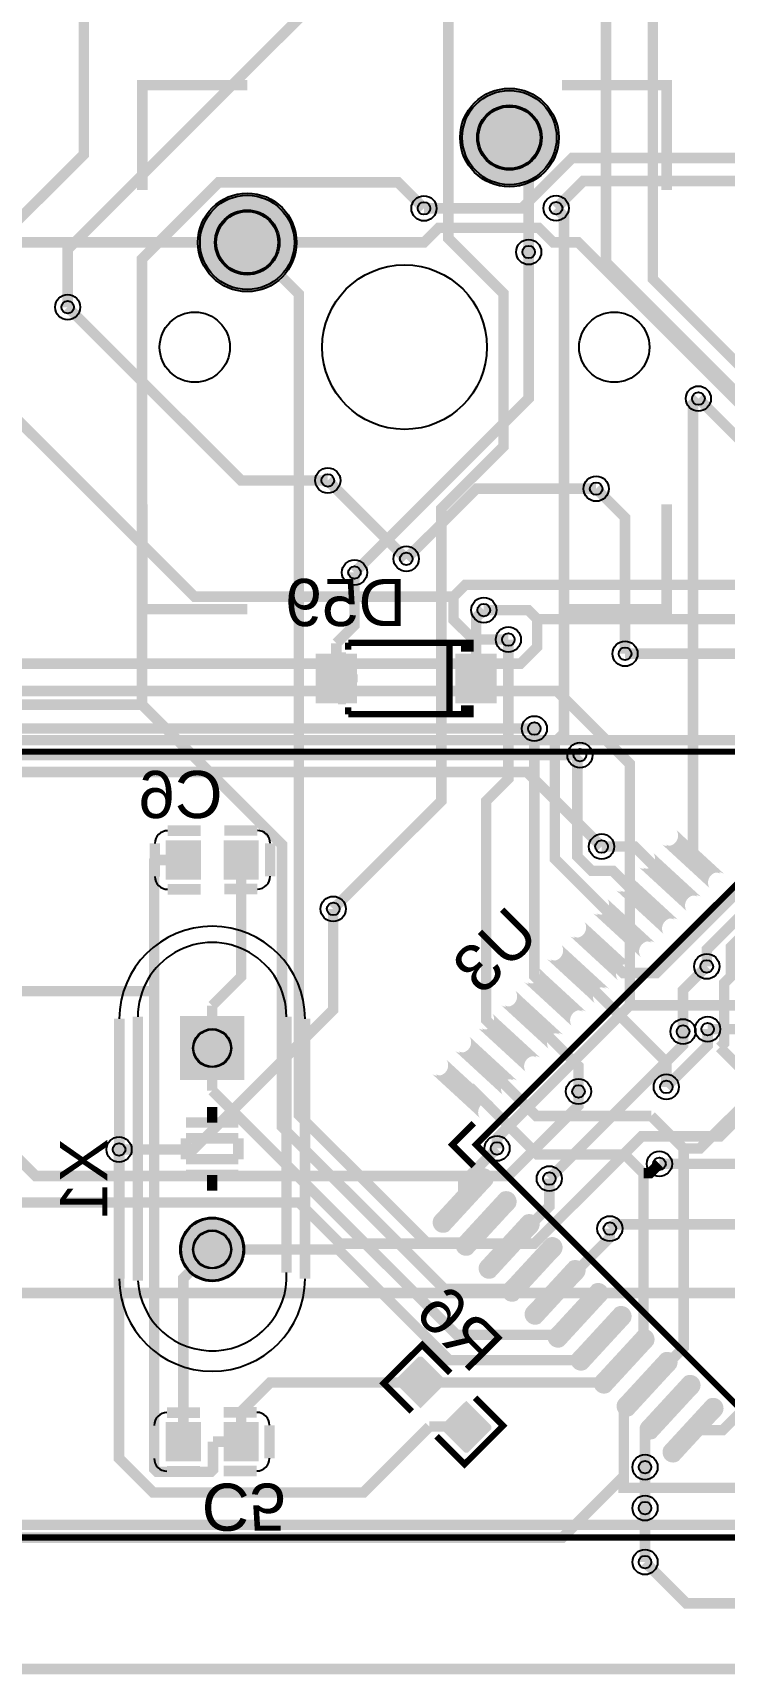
# Model space of a CAD drawing. Header units: millimetres. Extents: x -189 to 128, y -22 to 108.
# Drawn here: x -46.13 to -29.38, y -21.82 to 17.97 of the extents above; entities that cross this region are included whole.
import ezdxf

# ---------------------------------------------------------------- set-up
doc = ezdxf.new("R2010")
doc.units = ezdxf.units.MM
for name, color, linetype, true_color in [('BoardOutLine', 7, 'Continuous', 0xff00ff), ('BottomLayer', 7, 'Continuous', 0x0000ff), ('BottomPasteMaskLayer', 7, 'Continuous', 0x800000), ('BottomSilkLayer', 7, 'Continuous', 0x66cc33), ('BottomSolderMaskLayer', 7, 'Continuous', 0xaa00ff), ('Document', 7, 'Continuous', 0xffffff), ('Hole', 7, 'Continuous', 0x222222), ('Multi-Layer', 7, 'Continuous', 0xc0c0c0), ('TopLayer', 7, 'Continuous', 0xff0000), ('TopSilkLayer', 7, 'Continuous', 0xffcc00), ('TopSolderMaskLayer', 7, 'Continuous', 0x800080)]:
    doc.layers.add(name, color=color, linetype=linetype, true_color=true_color)
doc.styles.get("Standard").update_dxf_attribs({"font": 'arial.ttf'})

msp = doc.modelspace()

# ---------------------------------------------------------------- hatches: boundary and pattern name
at = {"layer": 'BottomLayer'}
for points in [[(-38.300964799999974, 2.8930853999997908), (-39.250975600000174, 2.8930853999997908), (-39.250975600000174, 1.7430750000000899), (-38.300964799999974, 1.7430750000000899)], [(-34.91616079999994, 2.8930853999997908), (-35.86617160000014, 2.8930853999997908), (-35.86617160000014, 1.7430750000000899), (-34.91616079999994, 1.7430750000000899)], [(-30.495385278462606, -1.3903682290141985, -0.7853981633974483), (-30.807179770986124, -1.7021627215377195), (-29.778814721537458, -2.730527770986159, -0.7853981633974483), (-29.46702022901394, -2.4187332784626374)], [(-42.08355819999997, -1.631899199999907), (-42.88355660000002, -1.631899199999907), (-42.88355660000002, -2.531922800000075), (-42.08355819999997, -2.531922800000075)], [(-40.683561000000054, -1.631899199999907), (-41.483559399999876, -1.631899199999907), (-41.483559399999876, -2.531922800000075), (-40.683561000000054, -2.531922800000075)], [(-31.052153278462526, -1.9471362290141185, -0.7853981633974483), (-31.363947770986044, -2.2589307215376397), (-30.335582721537605, -3.287295770986079, -0.7853981633974483), (-30.023788229014087, -2.9755012784625574)], [(-31.608921278462446, -2.5039042290140383, -0.7853981633974483), (-31.920715770985964, -2.8156987215375597), (-30.892350721537525, -3.844063770985999, -0.7853981633974483), (-30.580556229014007, -3.5322692784624774)], [(-32.165689278462594, -3.0606722290141857, -0.7853981633974483), (-32.47748377098611, -3.372466721537707), (-31.449118721537673, -4.400831770986146, -0.7853981633974483), (-31.137324229014155, -4.089037278462625)], [(-32.722457278462514, -3.6174402290141057, -0.7853981633974483), (-33.03425177098603, -3.929234721537627), (-32.00588672153759, -4.957599770986066, -0.7853981633974483), (-31.694092229014075, -4.645805278462545)], [(-33.279225278462434, -4.174208229014026, -0.7853981633974483), (-33.59101977098595, -4.486002721537547), (-32.56265472153751, -5.514367770985986, -0.7853981633974483), (-32.250860229013995, -5.202573278462465)], [(-33.83599327846258, -4.730976229014173, -0.7853981633974483), (-34.1477877709861, -5.0427707215376945), (-33.11942272153766, -6.0711357709861336, -0.7853981633974483), (-32.80762822901414, -5.759341278462612)], [(-34.39301527846254, -5.287744229014093, -0.7853981633974483), (-34.70480977098606, -5.5995387215376144), (-33.67644472153762, -6.6279037709860535, -0.7853981633974483), (-33.3646502290141, -6.316109278462532)], [(-34.94978327846246, -5.844512229014013, -0.7853981633974483), (-35.26157777098598, -6.156306721537534), (-34.23321272153754, -7.184671770986201, -0.7853981633974483), (-33.92141822901402, -6.8728772784626795)], [(-35.50655127846261, -6.40128022901416, -0.7853981633974483), (-35.81834577098613, -6.713074721537682), (-34.78998072153769, -7.741439770986121, -0.7853981633974483), (-34.47818622901417, -7.4296452784625995)], [(-36.0633192784623, -6.95804822901408, -0.7853981633974483), (-36.37511377098582, -7.269842721537602), (-35.34674872153738, -8.298207770986041, -0.7853981633974483), (-35.03495422901386, -7.9864132784625195)], [(-36.0633192784623, -11.005593770986083, -0.7853981633974483), (-36.37511377098582, -10.693799278462562), (-35.34674872153738, -9.665434229014123, -0.7853981633974483), (-35.03495422901386, -9.977228721537644)], [(-35.50655127846261, -11.562361770986003, -0.7853981633974483), (-35.81834577098613, -11.250567278462482), (-34.78998072153769, -10.222202229014043, -0.7853981633974483), (-34.47818622901417, -10.533996721537564)], [(-34.94978327846246, -12.119129770985923, -0.7853981633974483), (-35.26157777098598, -11.807335278462402), (-34.23321272153754, -10.778970229013963, -0.7853981633974483), (-33.92141822901402, -11.090764721537484)], [(-34.39301527846254, -12.67589777098607, -0.7853981633974483), (-34.70480977098606, -12.364103278462549), (-33.67644472153762, -11.33573822901411, -0.7853981633974483), (-33.3646502290141, -11.647532721537631)], [(-33.83599327846258, -13.23266577098599, -0.7853981633974483), (-34.1477877709861, -12.920871278462469), (-33.11942272153766, -11.89250622901403, -0.7853981633974483), (-32.80762822901414, -12.204300721537551)], [(-33.279225278462434, -13.78943377098591, -0.7853981633974483), (-33.59101977098595, -13.477639278462389), (-32.56265472153751, -12.44927422901395, -0.7853981633974483), (-32.250860229013995, -12.761068721537471)], [(-32.722457278462514, -14.346201770986058, -0.7853981633974483), (-33.03425177098603, -14.034407278462536), (-32.00588672153759, -13.006042229014097, -0.7853981633974483), (-31.694092229014075, -13.317836721537619)], [(-32.165689278462594, -14.902969770985978, -0.7853981633974483), (-32.47748377098611, -14.591175278462456), (-31.449118721537673, -13.562810229014017, -0.7853981633974483), (-31.137324229014155, -13.874604721537539)], [(-36.736528000000135, -15.33992360000002), (-36.12558179999996, -14.728977400000076), (-36.695862600000055, -14.158696600000212), (-37.3068088, -14.769642799999929)], [(-31.608921278462446, -15.459737770986125, -0.7853981633974483), (-31.920715770985964, -15.147943278462604), (-30.892350721537525, -14.119578229013937, -0.7853981633974483), (-30.580556229014007, -14.431372721537459)], [(-31.052153278462526, -16.016505770986043, -0.7853981633974483), (-31.363947770986044, -15.704711278462524), (-30.335582721537605, -14.676346229014085, -0.7853981633974483), (-30.023788229014087, -14.988140721537606)], [(-36.2415582000001, -15.834893400000055), (-35.63061199999993, -15.223947200000111), (-35.06033119999984, -15.794227999999976), (-35.67127740000001, -16.405174200000147)], [(-30.495385278462606, -16.573273770985963, -0.7853981633974483), (-30.807179770986124, -16.261479278462446), (-29.778814721537458, -15.233114229014005, -0.7853981633974483), (-29.46702022901394, -15.544908721537526)], [(-42.88355660000002, -16.63194539999995), (-42.08355819999997, -16.63194539999995), (-42.08355819999997, -15.73192180000001), (-42.88355660000002, -15.73192180000001)], [(-41.483559399999876, -16.63194539999995), (-40.683561000000054, -16.63194539999995), (-40.683561000000054, -15.73192180000001), (-41.483559399999876, -15.73192180000001)]]:
    msp.add_hatch(color=256, dxfattribs=at).paths.add_polyline_path(points)
at = {"layer": 'BottomPasteMaskLayer'}
for points in [[(-38.300964799999974, 2.8930853999997908), (-39.250975600000174, 2.8930853999997908), (-39.250975600000174, 1.7430750000000899), (-38.300964799999974, 1.7430750000000899)], [(-34.91616079999994, 2.8930853999997908), (-35.86617160000014, 2.8930853999997908), (-35.86617160000014, 1.7430750000000899), (-34.91616079999994, 1.7430750000000899)], [(-30.495385278462606, -1.3903682290141985, -0.7853981633974483), (-30.807179770986124, -1.7021627215377195), (-29.778814721537458, -2.730527770986159, -0.7853981633974483), (-29.46702022901394, -2.4187332784626374)], [(-42.08355819999997, -1.631899199999907), (-42.88355660000002, -1.631899199999907), (-42.88355660000002, -2.531922800000075), (-42.08355819999997, -2.531922800000075)], [(-40.683561000000054, -1.631899199999907), (-41.483559399999876, -1.631899199999907), (-41.483559399999876, -2.531922800000075), (-40.683561000000054, -2.531922800000075)], [(-31.052153278462526, -1.9471362290141185, -0.7853981633974483), (-31.363947770986044, -2.2589307215376397), (-30.335582721537605, -3.287295770986079, -0.7853981633974483), (-30.023788229014087, -2.9755012784625574)], [(-31.608921278462446, -2.5039042290140383, -0.7853981633974483), (-31.920715770985964, -2.8156987215375597), (-30.892350721537525, -3.844063770985999, -0.7853981633974483), (-30.580556229014007, -3.5322692784624774)], [(-32.165689278462594, -3.0606722290141857, -0.7853981633974483), (-32.47748377098611, -3.372466721537707), (-31.449118721537673, -4.400831770986146, -0.7853981633974483), (-31.137324229014155, -4.089037278462625)], [(-32.722457278462514, -3.6174402290141057, -0.7853981633974483), (-33.03425177098603, -3.929234721537627), (-32.00588672153759, -4.957599770986066, -0.7853981633974483), (-31.694092229014075, -4.645805278462545)], [(-33.279225278462434, -4.174208229014026, -0.7853981633974483), (-33.59101977098595, -4.486002721537547), (-32.56265472153751, -5.514367770985986, -0.7853981633974483), (-32.250860229013995, -5.202573278462465)], [(-33.83599327846258, -4.730976229014173, -0.7853981633974483), (-34.1477877709861, -5.0427707215376945), (-33.11942272153766, -6.0711357709861336, -0.7853981633974483), (-32.80762822901414, -5.759341278462612)], [(-34.39301527846254, -5.287744229014093, -0.7853981633974483), (-34.70480977098606, -5.5995387215376144), (-33.67644472153762, -6.6279037709860535, -0.7853981633974483), (-33.3646502290141, -6.316109278462532)], [(-34.94978327846246, -5.844512229014013, -0.7853981633974483), (-35.26157777098598, -6.156306721537534), (-34.23321272153754, -7.184671770986201, -0.7853981633974483), (-33.92141822901402, -6.8728772784626795)], [(-35.50655127846261, -6.40128022901416, -0.7853981633974483), (-35.81834577098613, -6.713074721537682), (-34.78998072153769, -7.741439770986121, -0.7853981633974483), (-34.47818622901417, -7.4296452784625995)], [(-36.0633192784623, -6.95804822901408, -0.7853981633974483), (-36.37511377098582, -7.269842721537602), (-35.34674872153738, -8.298207770986041, -0.7853981633974483), (-35.03495422901386, -7.9864132784625195)], [(-36.0633192784623, -11.005593770986083, -0.7853981633974483), (-36.37511377098582, -10.693799278462562), (-35.34674872153738, -9.665434229014123, -0.7853981633974483), (-35.03495422901386, -9.977228721537644)], [(-35.50655127846261, -11.562361770986003, -0.7853981633974483), (-35.81834577098613, -11.250567278462482), (-34.78998072153769, -10.222202229014043, -0.7853981633974483), (-34.47818622901417, -10.533996721537564)], [(-34.94978327846246, -12.119129770985923, -0.7853981633974483), (-35.26157777098598, -11.807335278462402), (-34.23321272153754, -10.778970229013963, -0.7853981633974483), (-33.92141822901402, -11.090764721537484)], [(-34.39301527846254, -12.67589777098607, -0.7853981633974483), (-34.70480977098606, -12.364103278462549), (-33.67644472153762, -11.33573822901411, -0.7853981633974483), (-33.3646502290141, -11.647532721537631)], [(-33.83599327846258, -13.23266577098599, -0.7853981633974483), (-34.1477877709861, -12.920871278462469), (-33.11942272153766, -11.89250622901403, -0.7853981633974483), (-32.80762822901414, -12.204300721537551)], [(-33.279225278462434, -13.78943377098591, -0.7853981633974483), (-33.59101977098595, -13.477639278462389), (-32.56265472153751, -12.44927422901395, -0.7853981633974483), (-32.250860229013995, -12.761068721537471)], [(-32.722457278462514, -14.346201770986058, -0.7853981633974483), (-33.03425177098603, -14.034407278462536), (-32.00588672153759, -13.006042229014097, -0.7853981633974483), (-31.694092229014075, -13.317836721537619)], [(-32.165689278462594, -14.902969770985978, -0.7853981633974483), (-32.47748377098611, -14.591175278462456), (-31.449118721537673, -13.562810229014017, -0.7853981633974483), (-31.137324229014155, -13.874604721537539)], [(-36.71039140000016, -14.118742400000201), (-36.14470800000004, -14.6844258000001), (-36.14470800000004, -14.755164800000102), (-36.30589639999994, -14.916353200000003), (-36.567541799999844, -14.654707800000097), (-36.80086619999997, -14.888057600000138), (-36.53924619999998, -15.149703000000045), (-36.71039140000016, -15.3208482), (-36.781105000000025, -15.320822800000087), (-37.34678839999992, -14.755139399999962), (-37.34678839999992, -14.684451200000012), (-36.781105000000025, -14.118767799999887)], [(-31.608921278462446, -15.459737770986125, -0.7853981633974483), (-31.920715770985964, -15.147943278462604), (-30.892350721537525, -14.119578229013937, -0.7853981633974483), (-30.580556229014007, -14.431372721537459)], [(-31.052153278462526, -16.016505770986043, -0.7853981633974483), (-31.363947770986044, -15.704711278462524), (-30.335582721537605, -14.676346229014085, -0.7853981633974483), (-30.023788229014087, -14.988140721537606)], [(-35.6497382, -15.25013459999991), (-35.8109265999999, -15.411323000000039), (-35.542245399999956, -15.680004199999985), (-35.775569800000085, -15.913354000000027), (-36.044276399999944, -15.64467280000008), (-36.21542160000013, -15.815818000000036), (-36.21542160000013, -15.886506199999985), (-35.656799399999954, -16.445103000000017), (-35.58608580000009, -16.445128400000158), (-35.020402399999966, -15.879445000000032), (-35.020402399999966, -15.808706000000257), (-35.57902460000014, -15.250109200000225)], [(-30.495385278462606, -16.573273770985963, -0.7853981633974483), (-30.807179770986124, -16.261479278462446), (-29.778814721537458, -15.233114229014005, -0.7853981633974483), (-29.46702022901394, -15.544908721537526)], [(-42.88355660000002, -16.63194539999995), (-42.08355819999997, -16.63194539999995), (-42.08355819999997, -15.73192180000001), (-42.88355660000002, -15.73192180000001)], [(-41.483559399999876, -16.63194539999995), (-40.683561000000054, -16.63194539999995), (-40.683561000000054, -15.73192180000001), (-41.483559399999876, -15.73192180000001)]]:
    msp.add_hatch(color=256, dxfattribs=at).paths.add_polyline_path(points)
at = {"layer": 'BottomSilkLayer'}
for points in [[(-35.75357339999982, 3.2604710000000523), (-35.75357339999982, 2.9654754000000594), (-35.448773399999936, 2.9654754000000594), (-35.448773399999936, 3.2604710000000523)], [(-35.75357339999982, 1.3756894000000557), (-35.75357339999982, 1.6706850000000486), (-35.448773399999936, 1.6706850000000486), (-35.448773399999936, 1.3756894000000557)]]:
    msp.add_hatch(color=256, dxfattribs=at).paths.add_polyline_path(points)
at = {"layer": 'BottomSolderMaskLayer'}
for points in [[(-35.77844000000004, 15.428722000000107, 1), (-33.39084000000003, 15.428722000000107, 1)], [(-42.128440000000175, 12.888722000000143, 1), (-39.74084000000017, 12.888722000000143, 1)], [(-38.27556887464834, 2.9184887660214827), (-39.276379674648524, 2.9184887660214827), (-39.276379674648524, 1.7176783660218007), (-38.27556887464834, 1.7176783660218007)], [(-34.89076487464831, 2.9184887660214827), (-35.89157567464849, 2.9184887660214827), (-35.89157567464849, 1.7176783660218007), (-34.89076487464831, 1.7176783660218007)], [(-30.536662384275942, -1.3586258031404137, -0.7853981633974483), (-30.88437790128374, -1.7063413201482112), (-29.737537615724122, -2.762270196859716, -0.7853981633974483), (-29.389822098716323, -2.4145546798519186)], [(-42.05815981290334, -1.6064913146951767), (-42.908958212903144, -1.6064913146951767), (-42.908958212903144, -2.5573163483870758), (-42.05815981290334, -2.5573163483870758)], [(-40.65816583870969, -1.6064913146951767), (-41.508964238709495, -1.6064913146951767), (-41.508964238709495, -2.5573163483870758), (-40.65816583870969, -2.5573163483870758)], [(-31.09343038427609, -1.9153938031403337, -0.7853981633974483), (-31.44114590128389, -2.263109320148131), (-30.294305615724042, -3.319038196859636, -0.7853981633974483), (-29.946590098716243, -2.9713226798518386)], [(-31.65019838427601, -2.472161803140481, -0.7853981633974483), (-31.99791390128381, -2.8198773201482785), (-30.851073615723962, -3.8758061968597834, -0.7853981633974483), (-30.503358098716163, -3.528090679851986)], [(-32.20696638427616, -3.028929803140401, -0.7853981633974483), (-32.554681901283956, -3.3766453201481985), (-31.40784161572411, -4.432574196859703, -0.7853981633974483), (-31.06012609871631, -4.084858679851906)], [(-32.76373438427608, -3.5856978031405484, -0.7853981633974483), (-33.111449901283876, -3.933413320148346), (-31.96460961572403, -4.989342196859623, -0.7853981633974483), (-31.61689409871623, -4.641626679851826)], [(-33.320502384276, -4.142465803140468, -0.7853981633974483), (-33.668217901283796, -4.490181320148266), (-32.52137761572395, -5.546110196859771, -0.7853981633974483), (-32.17366209871615, -5.198394679851973)], [(-33.877270384276144, -4.699233803140388, -0.7853981633974483), (-34.224985901283944, -5.046949320148186), (-33.0781456157241, -6.102878196859691, -0.7853981633974483), (-32.7304300987163, -5.755162679851893)], [(-34.434292384276105, -5.256001803140536, -0.7853981633974483), (-34.782007901283905, -5.603717320148333), (-33.63516761572406, -6.659646196859838, -0.7853981633974483), (-33.28745209871626, -6.311930679852041)], [(-42.558945890322775, -5.866539410752694), (-42.558945890322775, -7.4173364107525686), (-41.00814889032267, -7.4173364107525686), (-41.00814889032267, -5.866539410752694)], [(-34.991060384276025, -5.812769803140456, -0.7853981633974483), (-35.338775901283825, -6.160485320148253), (-34.191935615724205, -7.216414196859758, -0.7853981633974483), (-33.844220098716406, -6.868698679851961)], [(-35.54782838427617, -6.369537803140376, -0.7853981633974483), (-35.89554390128397, -6.717253320148173), (-34.748703615724125, -7.773182196859678, -0.7853981633974483), (-34.400988098716326, -7.425466679851881)], [(-36.104596384275865, -6.926305803140523, -0.7853981633974483), (-36.452311901283664, -7.274021320148321), (-35.30547161572382, -8.329950196859826, -0.7853981633974483), (-34.95775609871602, -7.982234679852028)], [(-36.05914067985181, -11.082791901283926, -0.7853981633974483), (-36.40685619685961, -10.735076384276127), (-35.3509273201481, -9.58823609871628, -0.7853981633974483), (-35.0032118031403, -9.935951615724079)], [(-35.50237267985189, -11.639559901283846, -0.7853981633974483), (-35.85008819685969, -11.291844384276047), (-34.79415932014818, -10.1450040987162, -0.7853981633974483), (-34.44644380314038, -10.492719615723999)], [(-34.94560467985197, -12.196327901283766, -0.7853981633974483), (-35.29332019685977, -11.848612384275967), (-34.23739132014826, -10.70177209871612, -0.7853981633974483), (-33.88967580314046, -11.049487615723919)], [(-42.558906499999985, -11.521948000000066, 1), (-41.00810949999998, -11.521948000000066, 1)], [(-34.38883667985205, -12.753095901283913, -0.7853981633974483), (-34.73655219685985, -12.405380384276114), (-33.68062332014834, -11.258540098716267, -0.7853981633974483), (-33.33290780314054, -11.606255615724066)], [(-33.83181467985186, -13.309863901283833, -0.7853981633974483), (-34.17953019685966, -12.962148384276034), (-33.123601320148154, -11.815308098716187, -0.7853981633974483), (-32.775885803140355, -12.163023615723986)], [(-33.27504667985194, -13.866631901283753, -0.7853981633974483), (-33.62276219685974, -13.518916384275954), (-32.566833320148234, -12.372076098716107, -0.7853981633974483), (-32.219117803140435, -12.719791615723906)], [(-32.71827867985179, -14.4233999012839, -0.7853981633974483), (-33.06599419685959, -14.075684384276101), (-32.01006532014809, -12.928844098716255, -0.7853981633974483), (-31.662349803140287, -13.276559615724054)], [(-32.16151067985187, -14.98016790128382, -0.7853981633974483), (-32.50922619685967, -14.632452384276021), (-31.453297320148167, -13.485612098716175, -0.7853981633974483), (-31.105581803140367, -13.833327615723974)], [(-36.73780795968628, -15.37465146923796), (-36.08837817176777, -14.727784161524369), (-36.694581040364255, -14.123973211006842), (-37.34401082828276, -14.770840518720433)], [(-31.604742679851952, -15.53693590128374, -0.7853981633974483), (-31.95245819685975, -15.189220384275941), (-30.896529320148247, -14.042380098716322, -0.7853981633974483), (-30.548813803140447, -14.390095615724121)], [(-31.047974679851805, -16.093703901283888, -0.7853981633974483), (-31.395690196859604, -15.745988384276089), (-30.3397613201481, -14.599148098716242, -0.7853981633974483), (-29.9920458031403, -14.946863615724041)], [(-36.278761828232064, -15.836089625305704), (-35.62933204031356, -15.189222317591884), (-35.0231291717173, -15.793033268108957), (-35.67255895963581, -16.43990057582323)], [(-30.491206679851885, -16.650471901283808, -0.7853981633974483), (-30.838922196859684, -16.30275638427601), (-29.78299332014818, -15.155916098716162, -0.7853981633974483), (-29.43527780314038, -15.503631615723961)], [(-42.908958212903144, -16.65735185161293), (-42.05815981290334, -16.65735185161293), (-42.05815981290334, -15.706526817921258), (-42.908958212903144, -15.706526817921258)], [(-41.508964238709495, -16.65735185161293), (-40.65816583870969, -16.65735185161293), (-40.65816583870969, -15.706526817921258), (-41.508964238709495, -15.706526817921258)]]:
    msp.add_hatch(color=256, dxfattribs=at).paths.add_polyline_path(points)
at = {"layer": 'Document'}
for points in [[(-38.73456820000001, 2.953080199999931), (-38.73456820000001, 1.6890745999999126), (-38.5449572, 1.6890745999999126), (-38.5449572, 2.953080199999931)], [(-39.018972000000076, 2.415870199999972), (-39.018972000000076, 2.2262845999998717), (-38.26055340000016, 2.2262845999998717), (-38.26055340000016, 2.415870199999972)], [(-35.05337159999999, 2.4128729999999905), (-35.05337159999999, 2.22328739999989), (-35.81179020000013, 2.22328739999989), (-35.81179020000013, 2.4128729999999905)]]:
    msp.add_hatch(color=256, dxfattribs=at).paths.add_polyline_path(points)
at = {"layer": 'Multi-Layer'}
for points in [[(-35.72764000000004, 15.428722000000107, 1), (-33.441640000000035, 15.428722000000107, 1)], [(-42.07764000000017, 12.888722000000143, 1), (-39.79164000000017, 12.888722000000143, 1)], [(-42.53354460000014, -5.891936400000077), (-42.53354460000014, -7.391933399999971), (-41.03354760000002, -7.391933399999971), (-41.03354760000002, -5.891936400000077)], [(-42.53350649999998, -11.521948000000066, 1), (-41.03350949999999, -11.521948000000066, 1)]]:
    msp.add_hatch(color=256, dxfattribs=at).paths.add_polyline_path(points)
at = {"layer": 'TopSolderMaskLayer'}
for points in [[(-35.77844000000004, 15.428722000000107, 1), (-33.39084000000003, 15.428722000000107, 1)], [(-42.128440000000175, 12.888722000000143, 1), (-39.74084000000017, 12.888722000000143, 1)], [(-42.558945890322775, -5.866539410752694), (-42.558945890322775, -7.4173364107525686), (-41.00814889032267, -7.4173364107525686), (-41.00814889032267, -5.866539410752694)], [(-42.558906499999985, -11.521948000000066, 1), (-41.00810949999998, -11.521948000000066, 1)]]:
    msp.add_hatch(color=256, dxfattribs=at).paths.add_polyline_path(points)

# ---------------------------------------------------------------- linework, layer by layer
at = {"layer": 'BoardOutLine', "const_width": 0.254}
msp.add_lwpolyline([(-188.55303920000006, -21.69020300000011), (126.44696580000004, -21.69020300000011)], dxfattribs=at)
at = {"layer": 'BottomLayer', "const_width": 0.254}
for points in [[(-24.08908059999999, -5.40110679999998), (-23.521644599999945, -4.833670800000164), (-23.521644599999945, 4.411167199999909), (-31.109386600000107, 11.998909200000071), (-31.109386600000107, 26.69128520000004), (-41.302660599999854, 36.884559199999785), (-41.302660599999854, 59.26043519999985)], [(-25.202616600000056, -4.287570799999912), (-24.468048599999975, -3.5530028000000584), (-24.468048599999975, 4.627829199999951), (-32.245782599999984, 12.40556319999996), (-32.245782599999984, 19.847255199999836), (-35.40325660000008, 23.00472919999993), (-44.43879859999993, 23.00472919999993), (-44.89117260000012, 22.552355199999965)], [(-38.851560600000084, -3.2687768000000688), (-36.23256659999993, -0.6497828000001391), (-36.23256659999993, 6.437325199999805), (-34.72634659999994, 7.943545200000017), (-34.72634659999994, 11.649151200000006), (-36.062640599999895, 12.985445199999958), (-36.062640599999895, 21.818041199999925), (-35.60137659999987, 22.279305199999726)], [(-44.89117260000012, 21.518067199999905), (-44.89117260000012, 15.02074719999996), (-47.627768599999854, 12.284151199999997), (-48.28613660000019, 12.284151199999997), (-52.96507059999999, 16.963085200000023), (-58.78192459999991, 16.963085200000023)], [(-45.28352640000003, 11.318087599999899), (-45.28352640000003, 12.718110199999728), (-38.98353899999984, 19.01809759999992), (-36.583543799999916, 19.01809759999992)], [(-34.11776259999988, 12.654991199999813), (-34.11776259999988, 14.961819200000036), (-34.58461460000012, 15.428671199999826)], [(-43.484266599999955, 1.682953199999929), (-43.484266599999955, 12.485065200000008), (-41.624478599999975, 14.344853199999989), (-37.28539660000001, 14.344853199999989), (-36.65395259999991, 13.713409200000115)], [(-31.807378599999993, -3.730802799999992), (-33.484286599999905, -2.05389480000008), (-33.484286599999905, 0.7708391999999549), (-33.262036599999874, 0.9930891999999858), (-33.262036599999874, 13.525703199999953), (-33.45380660000001, 13.717473199999858)], [(-35.14824060000001, -10.892332800000077), (-35.615092600000025, -11.359184800000094), (-36.58740460000013, -11.359184800000094), (-39.68341059999989, -8.263178799999878), (-39.68341059999989, 11.637467199999946), (-40.93461460000003, 12.888671199999862)], [(-30.137074600000005, -2.0604988000002322), (-30.137074600000005, 8.97199119999982), (-30.00753459999987, 9.101531199999954)], [(-37.083542799999805, 5.218099799999891), (-38.98353899999984, 7.118095999999923)], [(-31.783527999999933, 2.9180790000000343), (-31.783527999999933, 6.218097799999896), (-32.483526600000005, 6.918096399999968)], [(-38.775868600000194, 3.1721551999999065), (-38.337210599999935, 3.6108131999999387), (-38.337210599999935, 4.887417199999845)], [(-35.20488260000002, 3.975557199999912), (-35.39106460000016, 3.789375199999995), (-35.39106460000016, 2.31795319999992)], [(-38.775868600000194, 2.31795319999992), (-38.775868600000194, 3.1721551999999065)], [(-34.59147260000009, -6.514642800000047), (-35.149256599999944, -5.956858799999964), (-35.149256599999944, -0.6530848000002152), (-34.610014599999886, -0.11384279999992941), (-34.610014599999886, 3.261309199999914)], [(-43.484266599999955, 1.682953199999929), (-51.934338600000046, 1.682953199999929), (-56.70801459999984, -3.090722800000094)], [(-34.03470459999994, -12.005868800000144), (-34.508668599999964, -12.479832800000167), (-36.161700599999904, -12.479832800000167), (-40.09133459999998, -8.55019880000009), (-40.09133459999998, -1.7099788000002718), (-43.484266599999955, 1.682953199999929)], [(-33.47768259999998, -5.40110679999998), (-33.980602599999884, -4.898186800000076), (-33.980602599999884, 1.1030711999999312)], [(-31.250610600000073, -3.174034800000072), (-32.08220660000006, -2.3424388000000818), (-32.59452460000011, -2.3424388000000818), (-32.93767860000003, -1.9992847999999412), (-32.93767860000003, 0.39644320000002153), (-32.87595660000011, 0.45816519999993943)], [(-32.36414659999991, -4.287570799999912), (-31.83176259999982, -4.819954800000005), (-31.026328599999943, -4.819954800000005), (-26.944548599999962, -0.7381748000002517), (-25.461442599999828, -0.7381748000002517)], [(-43.190134599999965, -5.261660800000072), (-57.17664459999992, -5.261660800000072), (-60.96683260000009, -1.4714728000001287), (-74.93657860000008, -1.4714728000001287), (-75.9706126000001, -2.5055068000001484), (-75.9706126000001, -3.536238800000092), (-74.39936860000012, -5.107482800000071), (-74.20226459999981, -5.107482800000071), (-73.81262859999993, -5.49711880000018), (-73.81262859999993, -5.982004800000141)], [(-43.1627026000001, -2.082088800000065), (-43.190134599999965, -2.1095207999999275), (-43.190134599999965, -5.261660800000072)], [(-42.483506600000055, -2.082088800000065), (-43.1627026000001, -2.082088800000065)], [(-41.78348259999984, -5.612942800000155), (-41.083458600000085, -4.9129188000001704), (-41.083458600000085, -2.082088800000065)], [(-32.3519546, -1.7567148000000543), (-31.554394600000023, -1.7567148000000543), (-30.693842599999925, -2.617266799999925)], [(-29.488104599999815, -6.62614880000001), (-29.381170600000132, -6.519214799999872), (-29.381170600000132, -5.06633480000005), (-29.21861059999992, -4.903774800000065), (-29.21861059999992, -4.190796800000044), (-28.43197260000011, -3.404158800000232), (-28.43197260000011, -3.06278280000015), (-27.429688599999963, -2.0604988000002322)], [(-30.784800000000132, -7.581900000000132), (-30.784800000000132, -6.9804280000000745), (-32.92093999999997, -4.844288000000006)], [(-29.804334599999947, -4.660950800000137), (-30.379136600000038, -5.2357528), (-30.379136600000038, -6.241846800000076)], [(-43.190134599999965, -5.261660800000072), (-43.190134599999965, -16.838980800000172), (-43.11622060000013, -16.912894800000004), (-41.81447060000005, -16.912894800000004), (-41.76265460000013, -16.861078800000087), (-41.76265460000013, -16.18188280000004)], [(-41.78348259999984, -6.1272928000000775), (-41.78348259999984, -5.612942800000155)], [(-34.03470459999994, -5.9578747999998996), (-32.91151659999991, -7.081062800000154), (-32.91151659999991, -7.692186800000172)], [(-41.78348259999984, -6.1272928000000775), (-41.78348259999984, -6.6418968000000405)], [(-41.78348259999984, -6.6418968000000405), (-41.78348259999984, -7.671104800000194)], [(-29.488104599999815, -6.62614880000001), (-25.87114459999998, -10.243108800000073)], [(-31.1505345999999, -8.288578800000096), (-33.93107259999988, -8.288578800000096), (-35.14824060000001, -7.071410799999967)], [(-32.92091460000006, -13.119404800000211), (-33.391068599999926, -13.589558800000077), (-35.86502860000019, -13.589558800000077), (-41.78348259999984, -7.671104800000194)], [(-31.336716600000045, -9.675164799999948), (-31.792392599999857, -9.219488800000136), (-33.909228600000006, -9.219488800000136), (-35.50053860000003, -7.628178799999887), (-35.705008600000156, -7.628178799999887)], [(-30.365420600000107, -9.073692800000117), (-29.969637799999873, -9.073692800000117), (-28.505099199999904, -7.609154200000148)], [(-31.1505345999999, -8.288578800000096), (-30.365420600000107, -9.073692800000117), (-30.365420600000107, -13.904518800000005), (-31.250610600000073, -14.789708800000199)], [(-36.52060259999985, -15.814598800000113), (-38.12029460000008, -17.414290800000117), (-43.21020060000001, -17.414290800000117), (-44.03874859999996, -16.585742800000162), (-44.03874859999996, -9.099092800000108)], [(-35.705008600000156, -10.335564800000157), (-35.705008600000156, -9.893096799999967), (-34.884588599999915, -9.072676800000181)], [(-31.807378599999993, -14.232940800000051), (-31.336716600000045, -13.762278800000104), (-31.336716600000045, -9.675164799999948)], [(-31.336716600000045, -9.675164799999948), (-31.17974460000005, -9.675164799999948), (-30.951144599999907, -9.446564800000033)], [(-33.61839860000009, -9.805212800000163), (-33.61839860000009, -10.4760268), (-34.59147260000009, -11.449100800000224)], [(-33.47768259999998, -12.562636800000064), (-32.15180259999988, -11.236756799999966), (-32.15180259999988, -11.017300800000157)], [(-42.483506600000055, -16.18188280000004), (-42.483506600000055, -12.222022800000104), (-41.78348259999984, -11.52199880000012)], [(-32.36414659999991, -13.676172800000131), (-32.89475259999995, -14.206778800000166), (-36.0440986000001, -14.206778800000166), (-38.728878599999916, -11.52199880000012), (-41.78348259999984, -11.52199880000012)], [(-31.807378599999993, -14.232940800000051), (-32.323760600000014, -14.749322800000073), (-35.846486599999935, -14.749322800000073)], [(-31.81603999999993, -17.01800000000003), (-31.81603999999993, -17.29993999999988), (-10.454640000000154, -17.29993999999988), (-7.33551999999986, -14.18082000000004), (-1.8364200000000892, -14.18082000000004)], [(-37.58587859999989, -14.749322800000073), (-40.379878599999984, -14.749322800000073), (-41.083458600000085, -15.452902800000174)], [(-36.71618259999991, -14.749322800000073), (-37.58587859999989, -14.749322800000073)], [(-36.71618259999991, -14.749322800000073), (-35.846486599999935, -14.749322800000073)], [(-31.250610600000073, -14.789708800000199), (-31.814998599999853, -15.35409679999998), (-31.814998599999853, -17.018812799999978)], [(-31.814998599999853, -17.018812799999978), (-33.305724600000076, -18.509538799999973), (-63.7768345999998, -18.509538799999973), (-67.10448859999997, -15.181884800000034)], [(-30.137074600000005, -15.903244800000039), (-29.42130259999999, -15.903244800000039), (-28.734994600000164, -15.216936799999985)], [(-41.083458600000085, -16.18188280000004), (-41.083458600000085, -15.452902800000174)], [(-30.693868000000066, -15.346426000000065), (-31.30001359999983, -15.952571600000056), (-31.30001359999983, -16.800017200000184)], [(-35.65090659999987, -15.814598800000113), (-36.52060259999985, -15.814598800000113)], [(-41.083458600000085, -16.18188280000004), (-41.76265460000013, -16.18188280000004)], [(-31.30042000000003, -19.100799999999936), (-31.30042000000003, -17.790160000000014)]]:
    msp.add_lwpolyline(points, dxfattribs=at)
at = {"layer": 'BottomSilkLayer'}
for points, const_width in [([(-35.67739879999999, 3.1842710000000807), (-38.489737600000126, 3.1842710000000807)], 0.1524), ([(-38.489737600000126, 3.1842710000000807), (-38.489737600000126, 3.0162754000000405)], 0.1524), ([(-36.03426880000006, 3.1842710000000807), (-36.03426880000006, 1.4518893999998)], 0.1524), ([(-38.489737600000126, 1.4518893999998), (-38.489737600000126, 1.6198849999998401)], 0.1524), ([(-35.67739879999999, 1.4518893999998), (-38.489737600000126, 1.4518893999998)], 0.1524), ([(-43.173573799999986, -1.6821403999999802), (-43.173573799999986, -2.482164199999943)], 0.254), ([(-42.06382240000016, -1.3722857999998723), (-42.86379540000007, -1.3722857999998723)], 0.254), ([(-41.48792819999994, -1.3664691999999832), (-40.68792980000012, -1.3664691999999832)], 0.254), ([(-40.37810060000015, -1.676298400000178), (-40.37810060000015, -2.476271400000087)], 0.254), ([(-42.06382240000016, -2.791942600000084), (-42.86379540000007, -2.791942600000084)], 0.254), ([(-41.48792819999994, -2.786075199999914), (-40.68792980000012, -2.786075199999914)], 0.254), ([(-44.033567000000176, -12.231928799999878), (-44.033567000000176, -5.931941400000142)], 0.254), ([(-43.58355520000009, -5.881928799999969), (-43.58355520000009, -12.281916000000138)], 0.254), ([(-39.98356239999998, -12.081916400000182), (-39.98356239999998, -5.881928799999969)], 0.254), ([(-39.5335505999999, -5.9319160000002285), (-39.5335505999999, -12.231903400000192)], 0.254), ([(-41.78355880000004, -8.446922400000176), (-41.78355880000004, -8.06592240000009)], 0.254), ([(-42.41855880000003, -8.446922400000176), (-41.78355880000004, -8.446922400000176)], 0.254), ([(-41.78355880000004, -8.446922400000176), (-41.148558800000046, -8.446922400000176)], 0.254), ([(-42.41855880000003, -8.827922400000261), (-41.148558800000046, -8.827922400000261)], 0.254), ([(-42.41855880000003, -9.335922400000072), (-42.41855880000003, -8.827922400000261)], 0.254), ([(-41.148558800000046, -8.827922400000261), (-41.148558800000046, -9.335922400000072)], 0.254), ([(-35.45014500000002, -9.499549200000047), (-35.96777159999988, -8.981922599999962), (-35.45014500000002, -8.464295999999877)], 0.1524), ([(-41.148558800000046, -9.335922400000072), (-42.41855880000003, -9.335922400000072)], 0.254), ([(-42.41855880000003, -9.716922400000158), (-41.78355880000004, -9.716922400000158)], 0.254), ([(-41.78355880000004, -9.716922400000158), (-41.148558800000046, -9.716922400000158)], 0.254), ([(-41.78355880000004, -9.716922400000158), (-41.78355880000004, -10.097922400000243)], 0.254), ([(-36.952072400000134, -15.447670400000106), (-37.630100000000084, -14.769642799999929), (-36.695862600000055, -13.835405400000127), (-36.017835000000105, -14.513433000000077)], 0.1524), ([(-36.34930499999996, -16.050437800000054), (-35.67127740000001, -16.728465400000005), (-34.73703999999998, -15.794227999999976), (-35.41506759999993, -15.116200400000025)], 0.1524), ([(-42.079189399999905, -15.477769399999943), (-42.879187799999954, -15.477769399999943)], 0.254), ([(-41.50329519999991, -15.471902000000227), (-40.7033222, -15.471902000000227)], 0.254), ([(-43.18901699999992, -16.587546200000133), (-43.18901699999992, -15.787573200000224)], 0.254), ([(-40.39354379999986, -16.581704200000104), (-40.39354379999986, -15.781680400000141)], 0.254), ([(-42.079189399999905, -16.8973754000001), (-42.879187799999954, -16.8973754000001)], 0.254), ([(-41.50329519999991, -16.891558799999984), (-40.7033222, -16.891558799999984)], 0.254)]:
    msp.add_lwpolyline(points, dxfattribs=dict(at, const_width=const_width))
at = {"layer": 'BottomSilkLayer', "const_width": 0.1524}
msp.add_lwpolyline([(-22.17183780000005, -8.981922599999962), (-28.78355939999983, -2.370201000000179), (-35.39528100000007, -8.981922599999962), (-28.78355939999983, -15.593644200000199), (-22.17183780000005, -8.981922599999962)], close=True, dxfattribs=at)
at = {"layer": 'BottomSilkLayer'}
for centre, radius, start, end in [((-42.86374460104116, -1.6821149999998397), 0.3098292, 90, 180.00469714540148), ((-40.687879000000066, -1.6762983999999506), 0.3098292, 0, 90), ((-42.86374460000002, -2.4821134000001166), 0.3098292, 180, 270), ((-40.68787899895892, -2.4762968000002274), 0.3098292, 270, 0), ((-41.78334353982564, -5.9396896485081925), 2.2502367999999997, 0.1875860354980432, 179.8027128454299), ((-41.783990599999925, -5.881725599999982), 1.8004282114667554, 359.99353348148276, 179.99353348148279), ((-41.78377406017444, -12.224155151492141), 2.2502367999999997, 180.18758603549435, 359.8027128454262), ((-41.783492058219736, -12.1752249123806), 1.8032222000000002, 183.3919953328537, 2.9742010441639763), ((-42.87923860104115, -15.787547800000084), 0.3098292, 90, 180.00469714540148), ((-40.70337299999983, -15.781731200000422), 0.3098292, 0, 90), ((-42.87923860000001, -16.587546200000133), 0.3098292, 180, 270), ((-40.703372998958685, -16.581729600000017), 0.3098292, 270, 0)]:
    msp.add_arc(centre, radius, start, end, dxfattribs=at)
at = {"layer": 'BottomSolderMaskLayer'}
for centre, radius in [((-34.584640000000036, 15.428722000000107), 1.1938000000000002), ((-34.58479239999997, 15.428620399999772), 0.7826022222222223), ((-40.93464000000017, 12.888722000000143), 1.1938000000000002), ((-40.93479239999988, 12.888620399999809), 0.7826022222222223), ((-41.78355880000004, -6.641922200000181), 0.4652522301075269), ((-41.78350799999998, -11.521948000000066), 0.7753985000000001), ((-41.78355880000004, -11.521922599999925), 0.4652522301075269)]:
    msp.add_circle(centre, radius, dxfattribs=at)
at = {"layer": 'Document'}
for points, const_width in [([(-46.649792400000024, 19.873620399999936), (-27.599792399999842, 19.873620399999936), (-27.599792399999842, 0.8236203999997542), (-46.649792400000024, 0.8236203999997542), (-46.649792400000024, 19.873620399999936)], 0.254), ([(-113.97127320000004, 0.5449823999999808), (5.0912267999999585, 0.5449823999999808), (5.0912267999999585, -18.5050176000002), (-113.97127320000004, -18.5050176000002), (-113.97127320000004, 0.5449823999999808)], 0.150114)]:
    msp.add_lwpolyline(points, close=True, dxfattribs=dict(at, const_width=const_width))
at = {"layer": 'Hole'}
for centre, radius in [((-36.65397800000005, 13.713459999999941), 0.15250160000000001), ((-33.45383199999992, 13.717523999999912), 0.15250160000000001), ((-34.11778800000002, 12.655042000000094), 0.15250160000000001), ((-45.28362799999991, 11.317986000000019), 0.1524), ((-30.007560000000012, 9.10158199999978), 0.15250160000000001), ((-38.98341199999982, 7.118095999999923), 0.1524), ((-32.48355199999992, 6.9181979999998475), 0.1524), ((-37.08349199999998, 5.218175999999858), 0.1524), ((-38.33723599999985, 4.887467999999899), 0.15250160000000001), ((-35.20490800000016, 3.9756079999999656), 0.15250160000000001), ((-34.610040000000026, 3.261359999999968), 0.15250160000000001), ((-31.783527999999933, 2.917952000000014), 0.1524), ((-33.980628000000024, 1.1031219999999848), 0.15250160000000001), ((-32.875981999999794, 0.4582159999999931), 0.15250160000000001), ((-32.35198000000014, -1.7566640000000007), 0.15250160000000001), ((-38.851586, -3.268726000000015), 0.15250160000000001), ((-29.80435999999986, -4.660900000000083), 0.15250160000000001), ((-30.37916199999995, -6.241796000000022), 0.15250160000000001), ((-29.78353200000015, -6.181851999999935), 0.1524), ((-32.911542000000054, -7.692135999999891), 0.15250160000000001), ((-30.784800000000132, -7.581900000000132), 0.1524), ((-44.038773999999876, -9.099042000000054), 0.15250160000000001), ((-34.884614000000056, -9.072626000000128), 0.15250160000000001), ((-30.951170000000047, -9.44651399999998), 0.15250160000000001), ((-33.618424000000005, -9.80516200000011), 0.15250160000000001), ((-32.15182800000002, -11.017250000000104), 0.15250160000000001), ((-31.29991199999995, -16.80006800000001), 0.1524), ((-31.29991199999995, -17.790668000000096), 0.1524), ((-31.29991199999995, -19.10003800000004), 0.1524)]:
    msp.add_circle(centre, radius, dxfattribs=at)
at = {"layer": 'Multi-Layer'}
for centre, radius in [((-34.584640000000036, 15.428722000000107), 1.143), ((-34.58479239999997, 15.428620399999772), 0.7493000000000001), ((-40.93464000000017, 12.888722000000143), 1.143), ((-36.65397800000005, 13.713459999999941), 0.30500320000000003), ((-33.45383199999992, 13.717523999999912), 0.30500320000000003), ((-40.93479239999988, 12.888620399999809), 0.7493000000000001), ((-34.11778800000002, 12.655042000000094), 0.30500320000000003), ((-37.12464, 10.348721999999952), 1.9939), ((-45.28362799999991, 11.317986000000019), 0.3048), ((-42.204640000000154, 10.348721999999952), 0.8509), ((-32.04464000000007, 10.348721999999952), 0.8509), ((-30.007560000000012, 9.10158199999978), 0.30500320000000003), ((-38.98341199999982, 7.118095999999923), 0.3048), ((-32.48355199999992, 6.9181979999998475), 0.3048), ((-38.33723599999985, 4.887467999999899), 0.30500320000000003), ((-37.08349199999998, 5.218175999999858), 0.3048), ((-35.20490800000016, 3.9756079999999656), 0.30500320000000003), ((-34.610040000000026, 3.261359999999968), 0.30500320000000003), ((-31.783527999999933, 2.917952000000014), 0.3048), ((-33.980628000000024, 1.1031219999999848), 0.30500320000000003), ((-32.875981999999794, 0.4582159999999931), 0.30500320000000003), ((-32.35198000000014, -1.7566640000000007), 0.30500320000000003), ((-38.851586, -3.268726000000015), 0.30500320000000003), ((-29.80435999999986, -4.660900000000083), 0.30500320000000003), ((-30.37916199999995, -6.241796000000022), 0.30500320000000003), ((-29.78353200000015, -6.181851999999935), 0.3048), ((-41.78355880000004, -6.641922200000181), 0.4500118), ((-32.911542000000054, -7.692135999999891), 0.30500320000000003), ((-30.784800000000132, -7.581900000000132), 0.3048), ((-44.038773999999876, -9.099042000000054), 0.30500320000000003), ((-34.884614000000056, -9.072626000000128), 0.30500320000000003), ((-30.951170000000047, -9.44651399999998), 0.30500320000000003), ((-33.618424000000005, -9.80516200000011), 0.30500320000000003), ((-32.15182800000002, -11.017250000000104), 0.30500320000000003), ((-41.78350799999998, -11.521948000000066), 0.7499985), ((-41.78355880000004, -11.521922599999925), 0.4500118), ((-31.29991199999995, -16.80006800000001), 0.3048), ((-31.29991199999995, -17.790668000000096), 0.3048), ((-31.29991199999995, -19.10003800000004), 0.3048)]:
    msp.add_circle(centre, radius, dxfattribs=at)
at = {"layer": 'TopLayer', "const_width": 0.254}
for points in [[(-36.65395259999991, 13.713409200000115), (-34.28616459999989, 13.713409200000115), (-33.06467859999998, 14.9348951999998), (-19.181038599999965, 14.9348951999998), (21.381237400000145, 55.49717119999991), (61.35448740000015, 55.49717119999991), (72.26683539999999, 44.58583920000001), (72.26683539999999, 43.345811199999844), (72.45479539999997, 43.15759719999983), (75.29959539999982, 43.15759719999983), (75.29959539999982, 43.159375199999886)], [(-162.21453459999998, 15.448737199999869), (-146.81603859999996, 0.050241199999845776), (-34.1589105999999, 0.050241199999845776), (-32.3519546, -1.7567148000000543)], [(-118.12445260000004, 12.898577199999863), (-109.78283859999988, 12.898577199999863), (-108.25985459999993, 14.421561199999815), (-94.00740659999997, 14.421561199999815), (-92.88244060000011, 13.296595199999956), (-81.94570859999999, 13.296595199999956), (-70.99932459999991, 2.350211199999876), (-62.42758659999981, 2.350211199999876), (-61.18070059999991, 1.1033251999997447), (-33.980602599999884, 1.1033251999997447), (-33.980602599999884, 1.1030711999999312)], [(16.96519340000009, 12.888671199999862), (2.90324540000006, 12.888671199999862), (1.4724634000001515, 14.319453199999998), (-9.018244600000116, 14.319453199999998), (-9.43709059999992, 13.900607199999968), (-16.902912600000036, 13.900607199999968), (-17.378400600000077, 14.376095199999781), (-32.795184600000084, 14.376095199999781), (-33.45380660000001, 13.717473199999858)], [(-40.93461460000003, 12.888671199999862), (-36.65014259999998, 12.888671199999862), (-36.2980986, 13.240715200000068), (-33.87493860000018, 13.240715200000068), (-33.52289459999997, 12.888671199999862), (-32.919390599999815, 12.888671199999862), (-27.844978599999877, 7.814259199999924), (35.419563400000015, 7.814259199999924), (49.61511539999992, -6.381292799999983)], [(-137.42438859999993, 12.898577199999863), (-132.76348860000007, 12.898577199999863), (-120.32307659999992, 0.45816519999993943), (-32.87595660000011, 0.45816519999993943)], [(-79.52458060000004, 12.888671199999862), (-69.86394459999997, 12.888671199999862), (-58.98868059999995, 2.0134072000000742), (-33.43297859999984, 2.0134072000000742), (-31.668186600000126, 0.24861519999990378), (-31.668186600000126, -5.604306799999904)], [(-60.23455059999992, 12.888671199999862), (-50.798450600000024, 12.888671199999862), (-42.21147259999998, 4.301693200000045), (-35.9374186, 4.301693200000045)], [(-40.93461460000003, 12.888671199999862), (-47.87033859999997, 12.888671199999862)], [(-38.337210599999935, 4.887417199999845), (-34.11776259999988, 9.106865199999902), (-34.11776259999988, 12.654991199999813)], [(-38.98353899999984, 7.118095999999923), (-41.08353480000005, 7.118095999999923), (-45.28352640000003, 11.318087599999899)], [(-30.00753459999987, 9.101531199999954), (-28.312338599999975, 7.406335200000058), (-23.83635060000006, 7.406335200000058), (-21.317432600000075, 4.887417199999845)], [(-32.483526600000005, 6.918096399999968), (-35.383546199999955, 6.918096399999968), (-37.083542799999805, 5.218099799999891)], [(-35.9374186, 4.301693200000045), (-35.64938260000008, 4.589729199999965), (-21.84803859999988, 4.589729199999965), (-21.56000259999996, 4.301693200000045), (-21.07460859999992, 4.301693200000045), (-20.7865726, 4.589729199999965), (19.344157400000086, 4.589729199999965), (30.335245400000076, -6.401358800000025)], [(-34.610014599999886, 3.261309199999914), (-35.45888260000015, 3.261309199999914), (-35.9374186, 3.7398451999997633), (-35.9374186, 4.301693200000045)], [(-33.91049859999998, 3.7566091999997298), (-34.12944659999994, 3.975557199999912), (-35.20488260000002, 3.975557199999912)], [(-50.77025660000004, 3.59938319999992), (-49.846204599999965, 2.675331199999846), (-34.3171526000001, 2.675331199999846), (-33.91049859999998, 3.0819851999997354), (-33.91049859999998, 3.7566091999997298)], [(-26.135558599999968, 3.7566091999997298), (-33.91049859999998, 3.7566091999997298)], [(-23.983518199999935, 2.9180790000000343), (-31.783527999999933, 2.9180790000000343)], [(-22.10889659999998, 2.930093199999874), (-22.62146860000007, 2.930093199999874), (-29.804334599999947, -4.2527728000000025), (-29.804334599999947, -4.660950800000137)], [(-44.03874859999996, -9.099092800000108), (-42.23814259999995, -9.099092800000108), (-38.851560600000084, -5.712510800000018), (-38.851560600000084, -3.2687768000000688)], [(-32.91146580000009, -7.692186800000172), (-32.91146580000009, -8.03325800000016), (-34.61964119999993, -9.741433400000005), (-46.058302599999934, -9.741433400000005), (-51.89981999999986, -3.8999160000000757)], [(-31.668186600000126, -5.604306799999904), (-34.884588599999915, -8.820708800000148), (-34.884588599999915, -9.072676800000181)], [(-31.668186600000126, -5.604306799999904), (-20.381188600000087, -5.604306799999904), (-20.283144600000014, -5.506262800000059), (10.140213399999993, -5.506262800000059), (11.045215399999961, -6.411264800000254)], [(-30.379136600000038, -6.241846800000076), (-30.379136600000038, -6.56595080000011), (-33.61839860000009, -9.805212800000163)], [(-29.784040000000005, -6.182360000000017), (-29.784040000000005, -6.581140000000005), (-30.784800000000132, -7.581900000000132)], [(-28.68353419999994, -6.181928200000129), (-29.78353200000015, -6.181928200000129)], [(-27.583536400000185, -6.881926800000201), (-29.48353259999999, -8.781923000000006), (-31.383528800000022, -8.781923000000006), (-33.983523600000126, -11.38191780000011), (-38.683539599999904, -11.38191780000011), (-39.68353759999991, -10.381919800000105), (-46.88354859999981, -10.381919800000105), (-48.0835462, -11.581917400000066), (-64.38353899999993, -11.581917400000066), (-66.88353399999983, -9.081922400000167), (-74.68354379999982, -9.081922400000167)], [(-22.31336660000011, -9.042704800000138), (-23.173410599999897, -9.042704800000138), (-25.04539060000002, -10.914684800000032), (-32.049186599999985, -10.914684800000032), (-32.15180259999988, -11.017300800000157)], [(-30.951144599999907, -9.446564800000033), (-25.65905459999999, -9.446564800000033), (-25.62222459999998, -9.409734800000024)], [(-25.4589026000001, -11.500408800000287), (-26.535862599999973, -12.577368800000158), (-65.50352659999999, -12.577368800000158), (-67.64347660000021, -10.43741880000016)], [(-8.392159999999876, -16.870679999999993), (-9.723120000000108, -18.199100000000044), (-55.58536000000004, -18.199100000000044), (-57.03315999999995, -16.75130000000013)], [(-31.30001359999983, -16.800017200000184), (-31.30001359999983, -17.600015600000006), (-31.29991199999995, -17.790668000000096)], [(-2.099995799999988, -20.100010599999905), (-30.300015599999824, -20.100010599999905), (-31.30001359999983, -19.100012600000127)]]:
    msp.add_lwpolyline(points, dxfattribs=at)
at = {"layer": 'TopSilkLayer', "const_width": 0.254}
for points in [[(-43.47479239999984, 14.15862039999979), (-43.47479239999984, 16.698620399999754), (-40.93479239999988, 16.698620399999754)], [(-30.774792400000024, 14.15862039999979), (-30.774792400000024, 16.698620399999754), (-33.31479239999999, 16.698620399999754)], [(-43.47479239999984, 6.5386203999999), (-43.47479239999984, 3.998620399999936), (-40.93479239999988, 3.998620399999936)], [(-33.31479239999999, 3.998620399999936), (-30.774792400000024, 3.998620399999936), (-30.774792400000024, 6.5386203999999)]]:
    msp.add_lwpolyline(points, dxfattribs=at)
at = {"layer": 'TopSolderMaskLayer'}
for centre, radius in [((-34.584640000000036, 15.428722000000107), 1.1938000000000002), ((-34.58479239999997, 15.428620399999772), 0.7826022222222223), ((-40.93464000000017, 12.888722000000143), 1.1938000000000002), ((-40.93479239999988, 12.888620399999809), 0.7826022222222223), ((-41.78355880000004, -6.641922200000181), 0.4652522301075269), ((-41.78350799999998, -11.521948000000066), 0.7753985000000001), ((-41.78355880000004, -11.521922599999925), 0.4652522301075269)]:
    msp.add_circle(centre, radius, dxfattribs=at)

# ---------------------------------------------------------------- texts
at = {"layer": 'BottomSilkLayer', "text_generation_flag": 2}
for s, p in [('D59', (-37.08349199999998, 3.588257999999996)), ('C6', (-41.52950800000008, -1.0657840000001215))]:
    msp.add_text(s, height=1.143, dxfattribs=at).set_placement(p)
for s, rotation, p in [('U3', 45, (-33.81248000000005, -3.953002000000197)), ('X1', 90, (-44.32350799999995, -8.828024000000141)), ('R6', 315, (-35.46500399999991, -14.563344000000143)), ('C5', 180, (-42.03750799999989, -17.197832000000062))]:
    msp.add_text(s, height=1.143, rotation=rotation, dxfattribs=at).set_placement(p)

doc.saveas('drawing.dxf')
